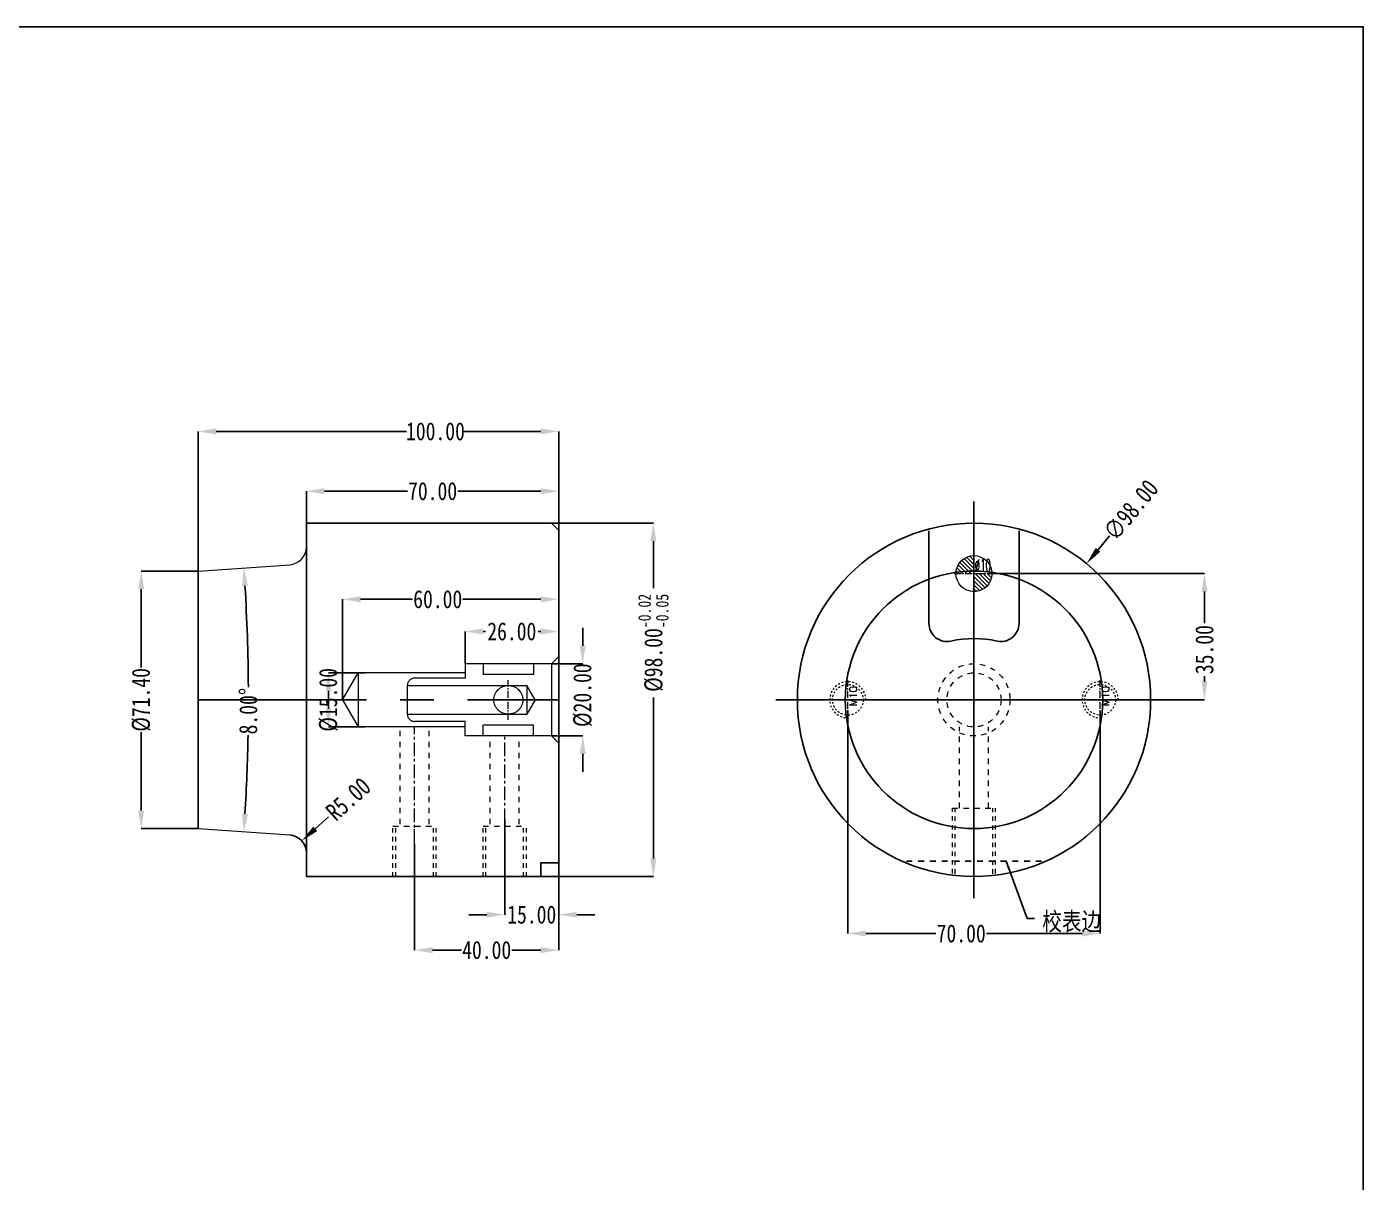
# Model space of a CAD drawing. Header units: millimetres. Extents: x -2895 to -298, y -11750 to -2997.
# Drawn here: x -1679.1 to -1308.4, y -5128.2 to -4807.7 of the extents above; entities that cross this region are included whole.
import ezdxf

# ---------------------------------------------------------------- set-up
doc = ezdxf.new("R2010")
doc.units = ezdxf.units.MM
doc.header["$LTSCALE"] = 16.335
doc.header["$PDMODE"] = 3
doc.header["$PDSIZE"] = 0.3125
for name, pattern in [('CENTER', [0.6, 0.375, -0.075, 0.075, -0.075]), ('HIDDEN', [0.2, 0.1, -0.1]), ('HIDDENX2', [0.75, 0.5, -0.25])]:
    doc.linetypes.add(name, pattern=pattern)
doc.layers.get('0').update_dxf_attribs({"linetype": 'CONTINUOUS'})
doc.layers.get('Defpoints').update_dxf_attribs({"linetype": 'CONTINUOUS'})
for name, color, linetype, lineweight in [('cool', 153, 'HIDDEN', 9), ('dim', 82, 'CONTINUOUS', 9), ('epin', 13, 'CONTINUOUS', 9), ('screw', 33, 'CONTINUOUS', 13), ('虚线', 6, 'HIDDENX2', 13)]:
    doc.layers.add(name, color=color, linetype=linetype, lineweight=lineweight)
doc.layers.add('DEFAULT_2', color=8, linetype='HIDDEN')
doc.styles.get("Standard").update_dxf_attribs({"font": 'txt', "width": 0.8})
doc.styles.add('TXT', font='txt.shx', dxfattribs={"bigfont": 'gbcbig.shx'})
doc.styles.add('TXT05', font='txt.shx', dxfattribs={"width": 0.5, "bigfont": 'gbcbig.shx'})
doc.dimstyles.get("Standard").update_dxf_attribs({"dimtxt": 0.15625, "dimasz": 0.1875, "dimexe": 0.125, "dimexo": 0.0625, "dimtad": 0, "dimtih": 1, "dimtoh": 1, "dimdsep": 46, "dimtxsty": 'Standard', "dimcen": 0.09, "dimadec": 0, "dimazin": 0, "dimtp": 0.01, "dimtm": 0.01, "dimtfac": 1, "dimtofl": 0, "dimtmove": 0, "dimatfit": 3, "dimfxl": 0, "dimtolj": 1, "dimarcsym": 0})
doc.dimstyles.new('STANDARD$0', dxfattribs={"dimscale": 2, "dimtxt": 3, "dimasz": 3, "dimexe": 1.25, "dimexo": 0.625, "dimgap": 0.5, "dimtad": 0, "dimdsep": 46, "dimlunit": 6, "dimtxsty": 'Standard', "dimblk": 'CLOSEDBLANK', "dimcen": 0, "dimclrt": 2, "dimazin": 2, "dimtfac": 2, "dimtmove": 1, "dimatfit": 3, "dimfxl": 0, "dimtolj": 1, "dimtzin": 0, "dimarcsym": 0})

# ---------------------------------------------------------------- blocks, each defined once
blk = doc.blocks.new('screw_m10_g')
at = {"layer": 'screw', "color": 1, "linetype": 'CENTER', "ltscale": 0.310989}
for p, q in [((0, -5.5), (0, 5.5)), ((-5.5, 0), (5.5, 0))]:
    blk.add_line(p, q, dxfattribs=at)
at = {"layer": 'screw', "linetype": 'HIDDEN', "ltscale": 0.310989}
blk.add_circle((0, 0), 4.25, dxfattribs=at)
at = {"layer": 'screw', "color": 92, "linetype": 'HIDDEN', "ltscale": 0.310989}
blk.add_arc((0, 0), 5, 270, 180, dxfattribs=at)
at = {"layer": 'screw', "color": 6, "style": 'TXT'}
blk.add_text('M10', height=2, dxfattribs=at).set_placement((-1.7, -2.5))
blk = doc.blocks.new('*D383')
at = {"color": 4, "linetype": 'Continuous', "lineweight": -2, "transparency": 16777216}
for p, q in [((-1451.38, -4997.38), (-1451.38, -5059.19)), ((-1381.38, -4997.63), (-1381.38, -5059.19)), ((-1446.38, -5059.19), (-1426.92, -5059.19)), ((-1386.38, -5059.19), (-1412.92, -5059.19))]:
    blk.add_line(p, q, dxfattribs=at)
at = {"color": 4, "transparency": 16777216}
for points in [[(-1446.38, -5058.36), (-1446.38, -5060.03), (-1451.38, -5059.19)], [(-1386.38, -5058.36), (-1386.38, -5060.03), (-1381.38, -5059.19)]]:
    blk.add_solid(points, dxfattribs=at)
at = {"layer": 'Defpoints', "color": 0, "transparency": 16777216}
for p in [(-1451.38, -4997.38), (-1381.38, -4997.63), (-1381.38, -5059.19)]:
    blk.add_point(p, dxfattribs=at)
at = {"color": 6, "transparency": 16777216, "insert": (-1419.92, -5059.19), "char_height": 5, "attachment_point": 5}
blk.add_mtext('\\A1;70.00', dxfattribs=at)
blk = doc.blocks.new('*D474')
at = {"color": 4, "linetype": 'Continuous', "lineweight": -2, "transparency": 16777216}
for p, q in [((-1411.98, -4959.38), (-1352.44, -4959.38)), ((-1352.44, -4964.38), (-1352.44, -4973.12)), ((-1352.44, -4989.38), (-1352.44, -4987.79)), ((-1396.23, -4994.38), (-1352.44, -4994.38))]:
    blk.add_line(p, q, dxfattribs=at)
at = {"color": 4, "transparency": 16777216}
for points in [[(-1353.28, -4964.38), (-1351.61, -4964.38), (-1352.44, -4959.38)], [(-1353.28, -4989.38), (-1351.61, -4989.38), (-1352.44, -4994.38)]]:
    blk.add_solid(points, dxfattribs=at)
at = {"layer": 'Defpoints', "color": 0, "transparency": 16777216}
for p in [(-1411.98, -4959.38), (-1396.23, -4994.38), (-1352.44, -4994.38)]:
    blk.add_point(p, dxfattribs=at)
at = {"color": 6, "transparency": 16777216, "insert": (-1352.44, -4980.45), "char_height": 5, "attachment_point": 5, "rotation": 90}
blk.add_mtext('\\A1;35.00', dxfattribs=at)
blk = doc.blocks.new('epin_ejp_10')
at = {"layer": 'epin'}
h = blk.add_hatch(dxfattribs=at)
h.set_pattern_fill('_ANSI31', color=123, scale=0.25, angle=90, style=0)
h.set_pattern_definition([(135, (-3501.19435, 375.4519), (-0.561266, -0.561266), [])])
h.paths.add_polyline_path([(0, 5, 0.414214), (-5, 0), (0, 0)])
h.paths.add_polyline_path([(5, 0), (0, 0), (0, -5, 0.414214)])
at = {"layer": 'epin', "color": 1, "linetype": 'CENTER', "ltscale": 0.310989}
for p, q in [((0, -5.5), (0, 5.5)), ((-5.5, 0), (5.5, 0))]:
    blk.add_line(p, q, dxfattribs=at)
at = {"layer": 'epin'}
blk.add_circle((0, 0), 5, dxfattribs=at)
at = {"layer": 'epin', "color": 6, "style": 'TXT05', "width": 0.5}
blk.add_text('%%c10', height=3.5, dxfattribs=at).set_placement((0.2, 0.5))
blk = doc.blocks.new('*D407')
at = {"color": 4, "linetype": 'Continuous', "lineweight": -2, "transparency": 16777216}
for p, q in [((-1601.55, -4954.61), (-1601.55, -4936.52)), ((-1596.55, -4936.52), (-1573.55, -4936.52)), ((-1536.55, -4936.52), (-1559.55, -4936.52)), ((-1531.55, -4947.88), (-1531.55, -4936.52))]:
    blk.add_line(p, q, dxfattribs=at)
at = {"color": 4, "transparency": 16777216}
for points in [[(-1596.55, -4935.68), (-1596.55, -4937.35), (-1601.55, -4936.52)], [(-1536.55, -4935.68), (-1536.55, -4937.35), (-1531.55, -4936.52)]]:
    blk.add_solid(points, dxfattribs=at)
at = {"layer": 'Defpoints', "color": 0, "transparency": 16777216}
for p in [(-1601.55, -4936.52), (-1531.55, -4947.88), (-1601.55, -4954.61)]:
    blk.add_point(p, dxfattribs=at)
at = {"color": 6, "transparency": 16777216, "insert": (-1566.55, -4936.52), "char_height": 5, "attachment_point": 5}
blk.add_mtext('\\A1;70.00', dxfattribs=at)
blk = doc.blocks.new('*D408')
at = {"color": 4, "linetype": 'Continuous', "lineweight": -2, "transparency": 16777216}
for p, q in [((-1631.55, -4958.68), (-1631.55, -4919.94)), ((-1626.55, -4919.94), (-1573.76, -4919.94)), ((-1536.55, -4919.94), (-1557.76, -4919.94)), ((-1531.55, -4947.88), (-1531.55, -4919.94))]:
    blk.add_line(p, q, dxfattribs=at)
at = {"color": 4, "transparency": 16777216}
for points in [[(-1626.55, -4919.1), (-1626.55, -4920.77), (-1631.55, -4919.94)], [(-1536.55, -4919.1), (-1536.55, -4920.77), (-1531.55, -4919.94)]]:
    blk.add_solid(points, dxfattribs=at)
at = {"layer": 'Defpoints', "color": 0, "transparency": 16777216}
for p in [(-1631.55, -4919.94), (-1531.55, -4947.88), (-1631.55, -4958.68)]:
    blk.add_point(p, dxfattribs=at)
at = {"color": 6, "transparency": 16777216, "insert": (-1565.76, -4919.94), "char_height": 5, "attachment_point": 5}
blk.add_mtext('\\A1;100.00', dxfattribs=at)
blk = doc.blocks.new('*D409')
at = {"color": 4, "linetype": 'Continuous', "lineweight": -2, "transparency": 16777216}
for p, q in [((-1533.55, -4945.38), (-1505.32, -4945.38)), ((-1505.32, -4950.38), (-1505.32, -4963.44)), ((-1505.32, -5038.38), (-1505.32, -4993.71)), ((-1536.55, -5043.38), (-1505.32, -5043.38))]:
    blk.add_line(p, q, dxfattribs=at)
at = {"color": 4, "transparency": 16777216}
for points in [[(-1506.16, -4950.38), (-1504.49, -4950.38), (-1505.32, -4945.38)], [(-1506.16, -5038.38), (-1504.49, -5038.38), (-1505.32, -5043.38)]]:
    blk.add_solid(points, dxfattribs=at)
at = {"layer": 'Defpoints', "color": 0, "transparency": 16777216}
for p in [(-1533.55, -4945.38), (-1536.55, -5043.38), (-1505.32, -5043.38)]:
    blk.add_point(p, dxfattribs=at)
at = {"color": 6, "transparency": 16777216, "insert": (-1505.32, -4978.57), "char_height": 5, "attachment_point": 5, "rotation": 90}
blk.add_mtext('\\A1;%%C98.00{\\H0.7x;\\S-0.02^ -0.05;}', dxfattribs=at)
blk = doc.blocks.new('*D410')
at = {"color": 4, "lineweight": -2, "transparency": 16777216}
for p, q in [((-1557.55, -4984.38), (-1557.55, -4975.42)), ((-1552.55, -4975.42), (-1551.91, -4975.42)), ((-1536.55, -4975.42), (-1537.25, -4975.42)), ((-1531.55, -4982.38), (-1531.55, -4975.42))]:
    blk.add_line(p, q, dxfattribs=at)
at = {"color": 4, "transparency": 16777216}
for points in [[(-1552.55, -4974.59), (-1552.55, -4976.25), (-1557.55, -4975.42)], [(-1536.55, -4974.59), (-1536.55, -4976.25), (-1531.55, -4975.42)]]:
    blk.add_solid(points, dxfattribs=at)
at = {"layer": 'Defpoints', "color": 0, "transparency": 16777216}
for p in [(-1557.55, -4975.42), (-1531.55, -4982.38), (-1557.55, -4984.38)]:
    blk.add_point(p, dxfattribs=at)
at = {"color": 6, "transparency": 16777216, "insert": (-1544.58, -4975.42), "char_height": 5, "attachment_point": 5}
blk.add_mtext('\\A1;26.00', dxfattribs=at)
blk = doc.blocks.new('*D411')
at = {"color": 4, "lineweight": -2, "transparency": 16777216}
for p, q in [((-1585.22, -4986.88), (-1595.45, -4986.88)), ((-1595.45, -4991.88), (-1595.45, -4996.88)), ((-1585.22, -5001.88), (-1595.45, -5001.88))]:
    blk.add_line(p, q, dxfattribs=at)
at = {"color": 4, "transparency": 16777216}
for points in [[(-1596.29, -4991.88), (-1594.62, -4991.88), (-1595.45, -4986.88)], [(-1596.29, -4996.88), (-1594.62, -4996.88), (-1595.45, -5001.88)]]:
    blk.add_solid(points, dxfattribs=at)
at = {"layer": 'Defpoints', "color": 0, "transparency": 16777216}
for p in [(-1585.22, -4986.88), (-1595.45, -5001.88), (-1585.22, -5001.88)]:
    blk.add_point(p, dxfattribs=at)
at = {"color": 6, "transparency": 16777216, "insert": (-1595.45, -4994.38), "char_height": 5, "attachment_point": 5, "rotation": 90}
blk.add_mtext('\\A1;%%c15.00', dxfattribs=at)
blk = doc.blocks.new('*D412')
at = {"color": 4, "lineweight": -2, "transparency": 16777216}
for p, q in [((-1591.55, -4994.38), (-1591.55, -4966.5)), ((-1586.55, -4966.5), (-1572.13, -4966.5)), ((-1536.55, -4966.5), (-1558.13, -4966.5)), ((-1531.55, -4988.71), (-1531.55, -4966.5))]:
    blk.add_line(p, q, dxfattribs=at)
at = {"color": 4, "transparency": 16777216}
for points in [[(-1586.55, -4965.67), (-1586.55, -4967.34), (-1591.55, -4966.5)], [(-1536.55, -4965.67), (-1536.55, -4967.34), (-1531.55, -4966.5)]]:
    blk.add_solid(points, dxfattribs=at)
at = {"layer": 'Defpoints', "color": 0, "transparency": 16777216}
for p in [(-1591.55, -4966.5), (-1531.55, -4988.71), (-1591.55, -4994.38)]:
    blk.add_point(p, dxfattribs=at)
at = {"color": 6, "transparency": 16777216, "insert": (-1565.13, -4966.5), "char_height": 5, "attachment_point": 5}
blk.add_mtext('\\A1;60.00', dxfattribs=at)
blk = doc.blocks.new('*D480')
at = {"color": 4, "lineweight": -2, "transparency": 16777216}
for p, q in [((-1524.92, -4979.38), (-1524.92, -4974.38)), ((-1533.55, -4984.38), (-1524.92, -4984.38)), ((-1533.55, -5004.38), (-1524.92, -5004.38)), ((-1524.92, -5009.38), (-1524.92, -5014.38))]:
    blk.add_line(p, q, dxfattribs=at)
at = {"color": 4, "transparency": 16777216}
for points in [[(-1525.75, -4979.38), (-1524.09, -4979.38), (-1524.92, -4984.38)], [(-1525.75, -5009.38), (-1524.09, -5009.38), (-1524.92, -5004.38)]]:
    blk.add_solid(points, dxfattribs=at)
at = {"layer": 'Defpoints', "color": 0, "transparency": 16777216}
for p in [(-1533.55, -4984.38), (-1533.55, -5004.38), (-1524.92, -5004.38)]:
    blk.add_point(p, dxfattribs=at)
at = {"color": 6, "transparency": 16777216, "insert": (-1524.92, -4993.09), "char_height": 5, "attachment_point": 5, "rotation": 90}
blk.add_mtext('\\A1;%%c20.00', dxfattribs=at)
blk = doc.blocks.new('*D481')
at = {"color": 4, "linetype": 'Continuous', "lineweight": -2, "transparency": 16777216}
for p, q in [((-1571.55, -5034.38), (-1571.55, -5063.79)), ((-1531.55, -5033.34), (-1531.55, -5063.79)), ((-1566.55, -5063.79), (-1558.55, -5063.79)), ((-1536.55, -5063.79), (-1544.55, -5063.79))]:
    blk.add_line(p, q, dxfattribs=at)
at = {"color": 4, "transparency": 16777216}
for points in [[(-1566.55, -5062.96), (-1566.55, -5064.63), (-1571.55, -5063.79)], [(-1536.55, -5062.96), (-1536.55, -5064.63), (-1531.55, -5063.79)]]:
    blk.add_solid(points, dxfattribs=at)
at = {"layer": 'Defpoints', "color": 0, "transparency": 16777216}
for p in [(-1571.55, -5034.38), (-1531.55, -5033.34), (-1531.55, -5063.79)]:
    blk.add_point(p, dxfattribs=at)
at = {"color": 6, "transparency": 16777216, "insert": (-1551.55, -5063.79), "char_height": 5, "attachment_point": 5}
blk.add_mtext('\\A1;40.00', dxfattribs=at)
blk = doc.blocks.new('*D482')
at = {"color": 4, "linetype": 'Continuous', "lineweight": -2, "transparency": 16777216}
for p, q in [((-1546.55, -5027.61), (-1546.55, -5053.97)), ((-1531.55, -5028.33), (-1531.55, -5053.97)), ((-1551.55, -5053.97), (-1556.55, -5053.97)), ((-1526.55, -5053.97), (-1521.55, -5053.97))]:
    blk.add_line(p, q, dxfattribs=at)
at = {"color": 4, "transparency": 16777216}
for points in [[(-1551.55, -5053.14), (-1551.55, -5054.81), (-1546.55, -5053.97)], [(-1526.55, -5053.14), (-1526.55, -5054.81), (-1531.55, -5053.97)]]:
    blk.add_solid(points, dxfattribs=at)
at = {"layer": 'Defpoints', "color": 0, "transparency": 16777216}
for p in [(-1546.55, -5027.61), (-1531.55, -5028.33), (-1546.55, -5053.97)]:
    blk.add_point(p, dxfattribs=at)
at = {"color": 6, "transparency": 16777216, "insert": (-1539.05, -5053.97), "char_height": 5, "attachment_point": 5}
blk.add_mtext('\\A1;15.00', dxfattribs=at)
blk = doc.blocks.new('*D413')
at = {"color": 4, "linetype": 'Continuous', "lineweight": -2, "transparency": 16777216}
for p, q in [((-1631.55, -4958.68), (-1647.38, -4958.68)), ((-1647.38, -4963.68), (-1647.38, -4985.38)), ((-1647.38, -5025.08), (-1647.38, -5003.38)), ((-1631.55, -5030.08), (-1647.38, -5030.08))]:
    blk.add_line(p, q, dxfattribs=at)
at = {"color": 4, "transparency": 16777216}
for points in [[(-1648.22, -4963.68), (-1646.55, -4963.68), (-1647.38, -4958.68)], [(-1648.22, -5025.08), (-1646.55, -5025.08), (-1647.38, -5030.08)]]:
    blk.add_solid(points, dxfattribs=at)
at = {"layer": 'Defpoints', "color": 0, "transparency": 16777216}
for p in [(-1631.55, -4958.68), (-1647.38, -5030.08), (-1631.55, -5030.08)]:
    blk.add_point(p, dxfattribs=at)
at = {"color": 6, "transparency": 16777216, "insert": (-1647.38, -4994.38), "char_height": 5, "attachment_point": 5, "rotation": 90}
blk.add_mtext('\\A1;%%c71.40', dxfattribs=at)
blk = doc.blocks.new('*D483')
at = {"color": 4, "lineweight": -2, "transparency": 16777216}
for start, end in [(0.386, 3.4537), (356.5463, 358.9293)]:
    blk.add_arc((-2142.07, -4994.38), 524.42, start, end, dxfattribs=at)
at = {"color": 4, "transparency": 16777216}
for points in [[(-1619.43, -4962.85), (-1617.77, -4962.74), (-1618.92, -4957.8)], [(-1617.77, -5026.03), (-1619.43, -5025.92), (-1618.92, -5030.97)]]:
    blk.add_solid(points, dxfattribs=at)
at = {"layer": 'Defpoints', "color": 0, "transparency": 16777216}
for p in [(-1631.55, -4958.68), (-1606.2, -4956.91), (-1617.79, -4982.18), (-1631.55, -5030.08), (-1606.2, -5031.86)]:
    blk.add_point(p, dxfattribs=at)
at = {"color": 6, "transparency": 16777216, "insert": (-1617.66, -4997.52), "char_height": 5, "attachment_point": 5, "rotation": 89.6577}
blk.add_mtext('\\A1;8.00\\M+5A1E3', dxfattribs=at)
blk = doc.blocks.new('*D484')
at = {"color": 4, "lineweight": -2, "transparency": 16777216}
blk.add_line((-1595.4, -5026.81), (-1599.12, -5030.15), dxfattribs=at)
at = {"color": 4, "transparency": 16777216}
blk.add_solid([(-1599.67, -5029.53), (-1598.56, -5030.77), (-1602.83, -5033.5)], dxfattribs=at)
at = {"layer": 'Defpoints', "color": 0, "transparency": 16777216}
for p in [(-1602.83, -5033.5), (-1606.55, -5036.84)]:
    blk.add_point(p, dxfattribs=at)
at = {"color": 6, "transparency": 16777216, "insert": (-1589.95, -5021.9), "char_height": 5, "attachment_point": 5, "rotation": 41.9865}
blk.add_mtext('\\A1;R5.00', dxfattribs=at)
blk = doc.blocks.new('*D485')
at = {"color": 4, "linetype": 'Continuous', "lineweight": -2, "transparency": 16777216}
blk.add_line((-1378.78, -4948.92), (-1381.97, -4952.77), dxfattribs=at)
at = {"color": 4, "transparency": 16777216}
blk.add_solid([(-1382.61, -4952.24), (-1381.32, -4953.3), (-1385.15, -4956.62)], dxfattribs=at)
at = {"layer": 'Defpoints', "color": 0, "transparency": 16777216}
for p in [(-1385.15, -4956.62), (-1447.61, -5032.15)]:
    blk.add_point(p, dxfattribs=at)
at = {"color": 6, "transparency": 16777216, "insert": (-1372.83, -4941.72), "char_height": 5, "attachment_point": 5, "rotation": 50.4115}
blk.add_mtext('\\A1;∅98.00', dxfattribs=at)

msp = doc.modelspace()

# ---------------------------------------------------------------- linework, layer by layer
at = {"color": 1, "linetype": 'CENTER', "ltscale": 50.8}
for p, q in [((-1416.379, -5049.384), (-1416.379, -4939.384)), ((-1471.379, -4994.384), (-1361.379, -4994.384))]:
    msp.add_line(p, q, dxfattribs=at)
for p, q in [((-1601.548, -4945.383), (-1601.548, -5043.384)), ((-1601.548, -4945.383), (-1533.548, -4945.384)), ((-1533.548, -4945.384), (-1531.548, -4947.384)), ((-1531.548, -4947.384), (-1531.548, -5039.117)), ((-1631.548, -4958.685), (-1631.548, -5030.083)), ((-1531.548, -5039.617), (-1536.548, -5039.617)), ((-1536.548, -5039.617), (-1536.548, -5043.384)), ((-1536.548, -5043.383), (-1601.548, -5043.384))]:
    msp.add_line(p, q)
at = {"color": 3}
for p, q in [((-1428.879, -4947.523), (-1428.879, -4973.197)), ((-1403.879, -4947.523), (-1403.879, -4973.197))]:
    msp.add_line(p, q, dxfattribs=at)
at = {"lineweight": 0}
for p, q in [((-1631.548, -4958.685), (-1606.199, -4956.912)), ((-1631.548, -5030.083), (-1606.199, -5031.856))]:
    msp.add_line(p, q, dxfattribs=at)
at = {"color": 1, "linetype": 'CENTER', "ltscale": 7.62}
msp.add_line((-1631.548, -4994.384), (-1531.548, -4994.384), dxfattribs=at)
at = {"ltscale": 0.5}
msp.add_lwpolyline([(-2190.081, -4807.703), (-1308.392, -4807.703), (-1308.392, -5493.416), (-2190.081, -5493.416)], close=True, dxfattribs=at)
for radius in [49, 35.7]:
    msp.add_circle((-1416.379, -4994.384), radius)
at = {"lineweight": 0}
msp.add_arc((-1606.548, -4951.924), 5, 274, 0, dxfattribs=at)
at = {"color": 3}
for centre, radius, start, end in [((-1423.879, -4973.197), 5, 180, 282.37363), ((-1408.879, -4973.197), 5, 257.62637, 0), ((-1416.379, -5007.384), 30, 77.62637, 102.37363)]:
    msp.add_arc(centre, radius, start, end, dxfattribs=at)
at = {"ltscale": 0.5}
msp.add_arc((-1606.548, -5036.843), 5, 0, 86, dxfattribs=at)
at = {"layer": 'cool', "ltscale": 0.932966}
for p, q in [((-1575.548, -5028.884), (-1575.548, -5001.884)), ((-1567.548, -5028.884), (-1567.548, -5001.884)), ((-1550.548, -5028.884), (-1550.548, -5004.384)), ((-1542.548, -5028.884), (-1542.548, -5004.384)), ((-1420.379, -5024.384), (-1420.379, -5001.884)), ((-1412.379, -5024.384), (-1412.379, -5001.884)), ((-1422.379, -5024.384), (-1410.379, -5024.384)), ((-1577.548, -5029.384), (-1565.548, -5029.384)), ((-1552.548, -5029.384), (-1540.548, -5029.384))]:
    msp.add_line(p, q, dxfattribs=at)
at = {"layer": 'cool', "color": 1, "linetype": 'CENTER', "ltscale": 0.621977}
for p, q in [((-1571.548, -5034.384), (-1571.548, -5001.884)), ((-1546.548, -5034.384), (-1546.548, -5004.384)), ((-1416.379, -5034.384), (-1416.379, -5001.884))]:
    msp.add_line(p, q, dxfattribs=at)
at = {"layer": 'cool', "ltscale": 0.932966}
for radius in [10, 7.5]:
    msp.add_circle((-1416.379, -4994.384), radius, dxfattribs=at)
at = {"layer": 'DEFAULT_2', "color": 8, "linetype": 'HIDDEN'}
msp.add_line((-1435.121, -5039.117), (-1397.637, -5039.117), dxfattribs=at)
at = {"layer": 'screw', "color": 92, "linetype": 'HIDDEN', "ltscale": 0.746373}
for p, q in [((-1422.379, -5042.512), (-1422.379, -5024.384)), ((-1410.379, -5042.512), (-1410.379, -5024.384)), ((-1577.548, -5043.384), (-1577.548, -5029.384)), ((-1565.548, -5043.384), (-1565.548, -5029.384)), ((-1552.548, -5043.384), (-1552.548, -5029.384)), ((-1540.548, -5043.383), (-1540.548, -5029.384))]:
    msp.add_line(p, q, dxfattribs=at)
at = {"layer": 'screw', "linetype": 'HIDDEN', "ltscale": 0.746373}
for p, q in [((-1421.629, -5042.599), (-1421.629, -5024.384)), ((-1411.129, -5042.599), (-1411.129, -5024.384)), ((-1576.798, -5043.384), (-1576.798, -5029.384)), ((-1566.298, -5043.384), (-1566.298, -5029.384)), ((-1551.798, -5043.384), (-1551.798, -5029.384)), ((-1541.298, -5043.383), (-1541.298, -5029.384))]:
    msp.add_line(p, q, dxfattribs=at)
at = {"layer": 'screw', "color": 1, "linetype": 'CENTER', "ltscale": 0.466483}
for p, q in [((-1571.548, -5043.384), (-1571.548, -5029.384)), ((-1546.548, -5043.383), (-1546.548, -5029.384))]:
    msp.add_line(p, q, dxfattribs=at)
at = {"layer": '虚线', "ltscale": 10}
for p, q in [((-1533.548, -4984.384), (-1531.548, -4982.384)), ((-1557.548, -4984.384), (-1557.548, -4988.384)), ((-1533.548, -4984.384), (-1557.548, -4984.384)), ((-1552.548, -4984.384), (-1552.548, -4987.384)), ((-1538.548, -4984.384), (-1538.548, -4987.384)), ((-1533.548, -4984.384), (-1533.548, -5004.384)), ((-1591.548, -4994.384), (-1587.218, -4986.884)), ((-1557.548, -4986.884), (-1587.218, -4986.884)), ((-1587.218, -4986.884), (-1587.218, -5001.884)), ((-1557.548, -4988.384), (-1571.548, -4988.384)), ((-1538.548, -4987.384), (-1552.548, -4987.384)), ((-1573.548, -4990.384), (-1540.423, -4990.384)), ((-1573.548, -4998.384), (-1573.548, -4990.384)), ((-1540.426, -4990.384), (-1540.444, -4998.38)), ((-1538.127, -4994.366), (-1540.426, -4990.384)), ((-1591.548, -4994.384), (-1587.218, -5001.884)), ((-1538.127, -4994.366), (-1540.446, -4998.384)), ((-1573.548, -4998.384), (-1540.446, -4998.384)), ((-1557.548, -5000.384), (-1571.548, -5000.384)), ((-1557.548, -5004.384), (-1557.548, -5000.384)), ((-1552.548, -5004.384), (-1552.548, -5001.384)), ((-1538.548, -5001.384), (-1552.548, -5001.384)), ((-1538.548, -5004.384), (-1538.548, -5001.384)), ((-1557.548, -5001.884), (-1587.218, -5001.884)), ((-1533.548, -5004.384), (-1557.548, -5004.384)), ((-1533.548, -5004.384), (-1531.548, -5006.384))]:
    msp.add_line(p, q, dxfattribs=at)
at = {"layer": '虚线', "color": 1, "linetype": 'CENTER', "ltscale": 0.310989}
for p, q in [((-1545.548, -4999.884), (-1545.548, -4988.884)), ((-1551.048, -4994.384), (-1540.048, -4994.384))]:
    msp.add_line(p, q, dxfattribs=at)
at = {"layer": '虚线', "ltscale": 10}
msp.add_circle((-1545.548, -4994.384), 4, dxfattribs=at)
for centre, start, end in [((-1571.548, -4990.384), 90, 180), ((-1571.548, -4998.384), 180, 270)]:
    msp.add_arc(centre, 2, start, end, dxfattribs=at)

# ---------------------------------------------------------------- block references
at = {"layer": 'epin'}
msp.add_blockref('epin_ejp_10', (-1416.379, -4959.384), dxfattribs=at)
at = {"layer": 'screw', "color": 4, "rotation": 90}
for p in [(-1451.379, -4994.384), (-1381.379, -4994.384)]:
    msp.add_blockref('screw_m10_g', p, dxfattribs=at)

# ---------------------------------------------------------------- texts
at = {"layer": 'dim', "color": 4, "insert": (-1397.445, -5056.123), "char_height": 5, "attachment_point": 4}
msp.add_mtext('\\A1;{\\fSimSun|b0|i0|c134|p2;校表边}', dxfattribs=at)

# ---------------------------------------------------------------- dimensions: what is measured, and where the dimension line sits
for base, p1, p2, override, picture, middle in [((-1631.548, -4919.937), (-1531.548, -4947.884), (-1631.548, -4958.685), {"dimscale": 1, "dimtxt": 5, "dimasz": 5, "dimexe": 0, "dimexo": 0, "dimgap": 0, "dimzin": 0, "dimlunit": 2, "dimclrd": 4, "dimclre": 4, "dimclrt": 6, "dimazin": 0, "dimtfac": 1, "dimtofl": 0, "dimtmove": 0, "dimfxl": 1.25, "dimtfillclr": 6, "dimarcsym": 1}, '*D408', (-1565.757, -4919.937)), ((-1601.548, -4936.516), (-1531.548, -4947.884), (-1601.548, -4954.609), {"dimscale": 1, "dimtxt": 5, "dimasz": 5, "dimexe": 0, "dimexo": 0, "dimgap": 0, "dimzin": 0, "dimlunit": 2, "dimclrd": 4, "dimclre": 4, "dimclrt": 6, "dimazin": 0, "dimtfac": 1, "dimtofl": 0, "dimtmove": 0, "dimfxl": 1.25, "dimtfillclr": 6, "dimarcsym": 1}, '*D407', (-1566.548, -4936.516)), ((-1591.548, -4966.505), (-1531.548, -4988.709), (-1591.548, -4994.384), {"dimscale": 1, "dimtxt": 5, "dimasz": 5, "dimexe": 0, "dimexo": 0, "dimgap": 0, "dimzin": 0, "dimlunit": 2, "dimclrd": 4, "dimclre": 4, "dimclrt": 6, "dimazin": 0, "dimtp": 0.01, "dimtm": 0.01, "dimtfac": 1, "dimtofl": 0, "dimtmove": 0, "dimfxl": 1.25}, '*D412', (-1565.131, -4966.505)), ((-1557.548, -4975.419), (-1531.548, -4982.384), (-1557.548, -4984.384), {"dimscale": 1, "dimtxt": 5, "dimasz": 5, "dimexe": 0, "dimexo": 0, "dimgap": 0, "dimzin": 0, "dimlunit": 2, "dimclrd": 4, "dimclre": 4, "dimclrt": 6, "dimazin": 0, "dimtp": 0.01, "dimtm": 0.01, "dimtfac": 1, "dimtofl": 0, "dimtmove": 0, "dimfxl": 1.25}, '*D410', (-1544.581, -4975.419)), ((-1546.548, -5053.972), (-1531.548, -5028.327), (-1546.548, -5027.611), {"dimscale": 1, "dimtxt": 5, "dimasz": 5, "dimexe": 0, "dimexo": 0, "dimgap": 0, "dimzin": 0, "dimlunit": 2, "dimclrd": 4, "dimclre": 4, "dimclrt": 6, "dimazin": 0, "dimtfac": 1, "dimtofl": 0, "dimtmove": 0, "dimfxl": 1.25, "dimtfillclr": 6, "dimarcsym": 1}, '*D482', (-1539.048, -5053.972))]:
    dim = msp.add_linear_dim(base=base, p1=p1, p2=p2, dimstyle='STANDARD$0', override=override)
    dim.commit()
    dim.dimension.update_dxf_attribs({"geometry": picture, "text_midpoint": middle, "dimtype": 160})
dim = msp.add_diameter_dim_2p(p1=(-1447.605, -5032.146), p2=(-1385.153, -4956.623), dimstyle='Standard', override={"dimtxt": 5, "dimasz": 5, "dimexe": 0, "dimexo": 0, "dimgap": 0, "dimtih": 0, "dimtoh": 0, "dimzin": 0, "dimcen": 0, "dimclrd": 4, "dimclre": 4, "dimclrt": 6, "dimadec": 2, "dimtp": 0, "dimtm": 0, "dimfxl": 1.25, "dimtfillclr": 6, "dimtzin": 0, "dimarcsym": 1})
dim.commit()
dim.dimension.update_dxf_attribs({"geometry": '*D485', "text_midpoint": (-1372.832, -4941.724)})
for base, p1, p2, text, override, picture, middle in [((-1505.324, -5043.384), (-1533.548, -4945.384), (-1536.548, -5043.384), '%%C<>{\\H0.7x;\\S-0.02^ -0.05;}', {"dimscale": 1, "dimtxt": 5, "dimasz": 5, "dimexe": 0, "dimexo": 0, "dimgap": 0, "dimzin": 0, "dimlunit": 2, "dimclrd": 4, "dimclre": 4, "dimclrt": 6, "dimazin": 0, "dimtfac": 1, "dimtofl": 0, "dimtmove": 0, "dimfxl": 1.25, "dimtfillclr": 6, "dimarcsym": 1}, '*D409', (-1505.324, -4978.574)), ((-1647.385, -5030.083), (-1631.548, -4958.685), (-1631.548, -5030.083), '%%c<>', {"dimscale": 1, "dimtxt": 5, "dimasz": 5, "dimexe": 0, "dimexo": 0, "dimgap": 0, "dimzin": 0, "dimlunit": 2, "dimclrd": 4, "dimclre": 4, "dimclrt": 6, "dimazin": 0, "dimtfac": 1, "dimtofl": 0, "dimtmove": 0, "dimfxl": 1.25, "dimtfillclr": 6, "dimarcsym": 1}, '*D413', (-1647.385, -4994.384)), ((-1524.921, -5004.384), (-1533.548, -4984.384), (-1533.548, -5004.384), '%%c<>', {"dimscale": 1, "dimtxt": 5, "dimasz": 5, "dimexe": 0, "dimexo": 0, "dimgap": 0, "dimzin": 0, "dimlunit": 2, "dimclrd": 4, "dimclre": 4, "dimclrt": 6, "dimazin": 0, "dimtp": 0.01, "dimtm": 0.01, "dimtfac": 1, "dimtofl": 0, "dimtmove": 0, "dimfxl": 1.25}, '*D480', (-1524.921, -4993.094)), ((-1595.453, -5001.884), (-1585.218, -4986.884), (-1585.218, -5001.884), '%%c<>', {"dimscale": 1, "dimtxt": 5, "dimasz": 5, "dimexe": 0, "dimexo": 0, "dimgap": 0, "dimzin": 0, "dimlunit": 2, "dimclrd": 4, "dimclre": 4, "dimclrt": 6, "dimazin": 0, "dimtp": 0.01, "dimtm": 0.01, "dimtfac": 1, "dimtofl": 0, "dimtmove": 0, "dimfxl": 1.25}, '*D411', (-1595.453, -4994.384))]:
    dim = msp.add_linear_dim(base=base, p1=p1, p2=p2, angle=90, text=text, dimstyle='STANDARD$0', override=override)
    dim.commit()
    dim.dimension.update_dxf_attribs({"geometry": picture, "text_midpoint": middle, "dimtype": 160})
dim = msp.add_angular_dim_2l(base=(-1617.789, -4982.181), line1=((-1631.548, -5030.083), (-1606.199, -5031.856)), line2=((-1631.548, -4958.685), (-1606.199, -4956.912)), dimstyle='Standard', override={"dimtxt": 5, "dimasz": 5, "dimexe": 0, "dimexo": 0, "dimgap": 0, "dimtih": 0, "dimtoh": 0, "dimzin": 0, "dimcen": 0, "dimclrd": 4, "dimclre": 4, "dimclrt": 6, "dimadec": 2, "dimtp": 0, "dimtm": 0, "dimtzin": 0})
dim.commit()
dim.dimension.update_dxf_attribs({"geometry": '*D483', "text_midpoint": (-1617.656, -4997.517), "dimtype": 162})
for base, p1, p2, angle, picture, middle in [((-1352.442, -4994.384), (-1411.979, -4959.384), (-1396.23, -4994.384), 90, '*D474', (-1352.442, -4980.455)), ((-1381.379, -5059.194), (-1451.379, -4997.384), (-1381.379, -4997.635), 180, '*D383', (-1419.917, -5059.194))]:
    dim = msp.add_linear_dim(base=base, p1=p1, p2=p2, angle=angle, dimstyle='STANDARD$0', override={"dimscale": 1, "dimtxt": 5, "dimasz": 5, "dimexe": 0, "dimexo": 0, "dimgap": 0, "dimzin": 0, "dimlunit": 2, "dimclrd": 4, "dimclre": 4, "dimclrt": 6, "dimazin": 0, "dimtfac": 1, "dimtofl": 0, "dimtmove": 0, "dimfxl": 1.25, "dimtfillclr": 6, "dimarcsym": 1})
    dim.commit()
    dim.dimension.update_dxf_attribs({"geometry": picture, "text_midpoint": middle, "dimtype": 160})
dim = msp.add_radius_dim(center=(-1606.548, -5036.843), mpoint=(-1602.832, -5033.499), dimstyle='Standard', override={"dimtxt": 5, "dimasz": 5, "dimexe": 0, "dimexo": 0, "dimgap": 0, "dimtih": 0, "dimtoh": 0, "dimzin": 0, "dimcen": 0, "dimclrd": 4, "dimclre": 4, "dimclrt": 6, "dimadec": 2, "dimtp": 0, "dimtm": 0, "dimtzin": 0})
dim.commit()
dim.dimension.update_dxf_attribs({"geometry": '*D484', "text_midpoint": (-1589.948, -5021.903)})
dim = msp.add_linear_dim(base=(-1531.548, -5063.794), p1=(-1571.548, -5034.384), p2=(-1531.548, -5033.339), dimstyle='STANDARD$0', override={"dimscale": 1, "dimtxt": 5, "dimasz": 5, "dimexe": 0, "dimexo": 0, "dimgap": 0, "dimzin": 0, "dimlunit": 2, "dimclrd": 4, "dimclre": 4, "dimclrt": 6, "dimazin": 0, "dimtfac": 1, "dimtofl": 0, "dimtmove": 0, "dimfxl": 1.25, "dimtfillclr": 6, "dimarcsym": 1})
dim.commit()
dim.dimension.update_dxf_attribs({"geometry": '*D481', "text_midpoint": (-1551.548, -5063.794)})

# ---------------------------------------------------------------- leaders
at = {"layer": 'dim', "annotation_type": 0, "has_hookline": 1, "hookline_direction": 0, "text_width": 16.715}
msp.add_leader([(-1407.47, -5039.117), (-1401.592, -5055.003), (-1399.592, -5055.003)], dimstyle='Standard', override={"dimtxt": 2.5, "dimasz": 2, "dimexe": 0, "dimexo": 0, "dimgap": 0, "dimtih": 0, "dimtoh": 0, "dimzin": 0, "dimcen": 0, "dimclrd": 6, "dimclre": 6, "dimclrt": 4, "dimadec": 2, "dimtp": 0, "dimtm": 0, "dimtzin": 0}, dxfattribs=at)

doc.saveas('drawing.dxf')
